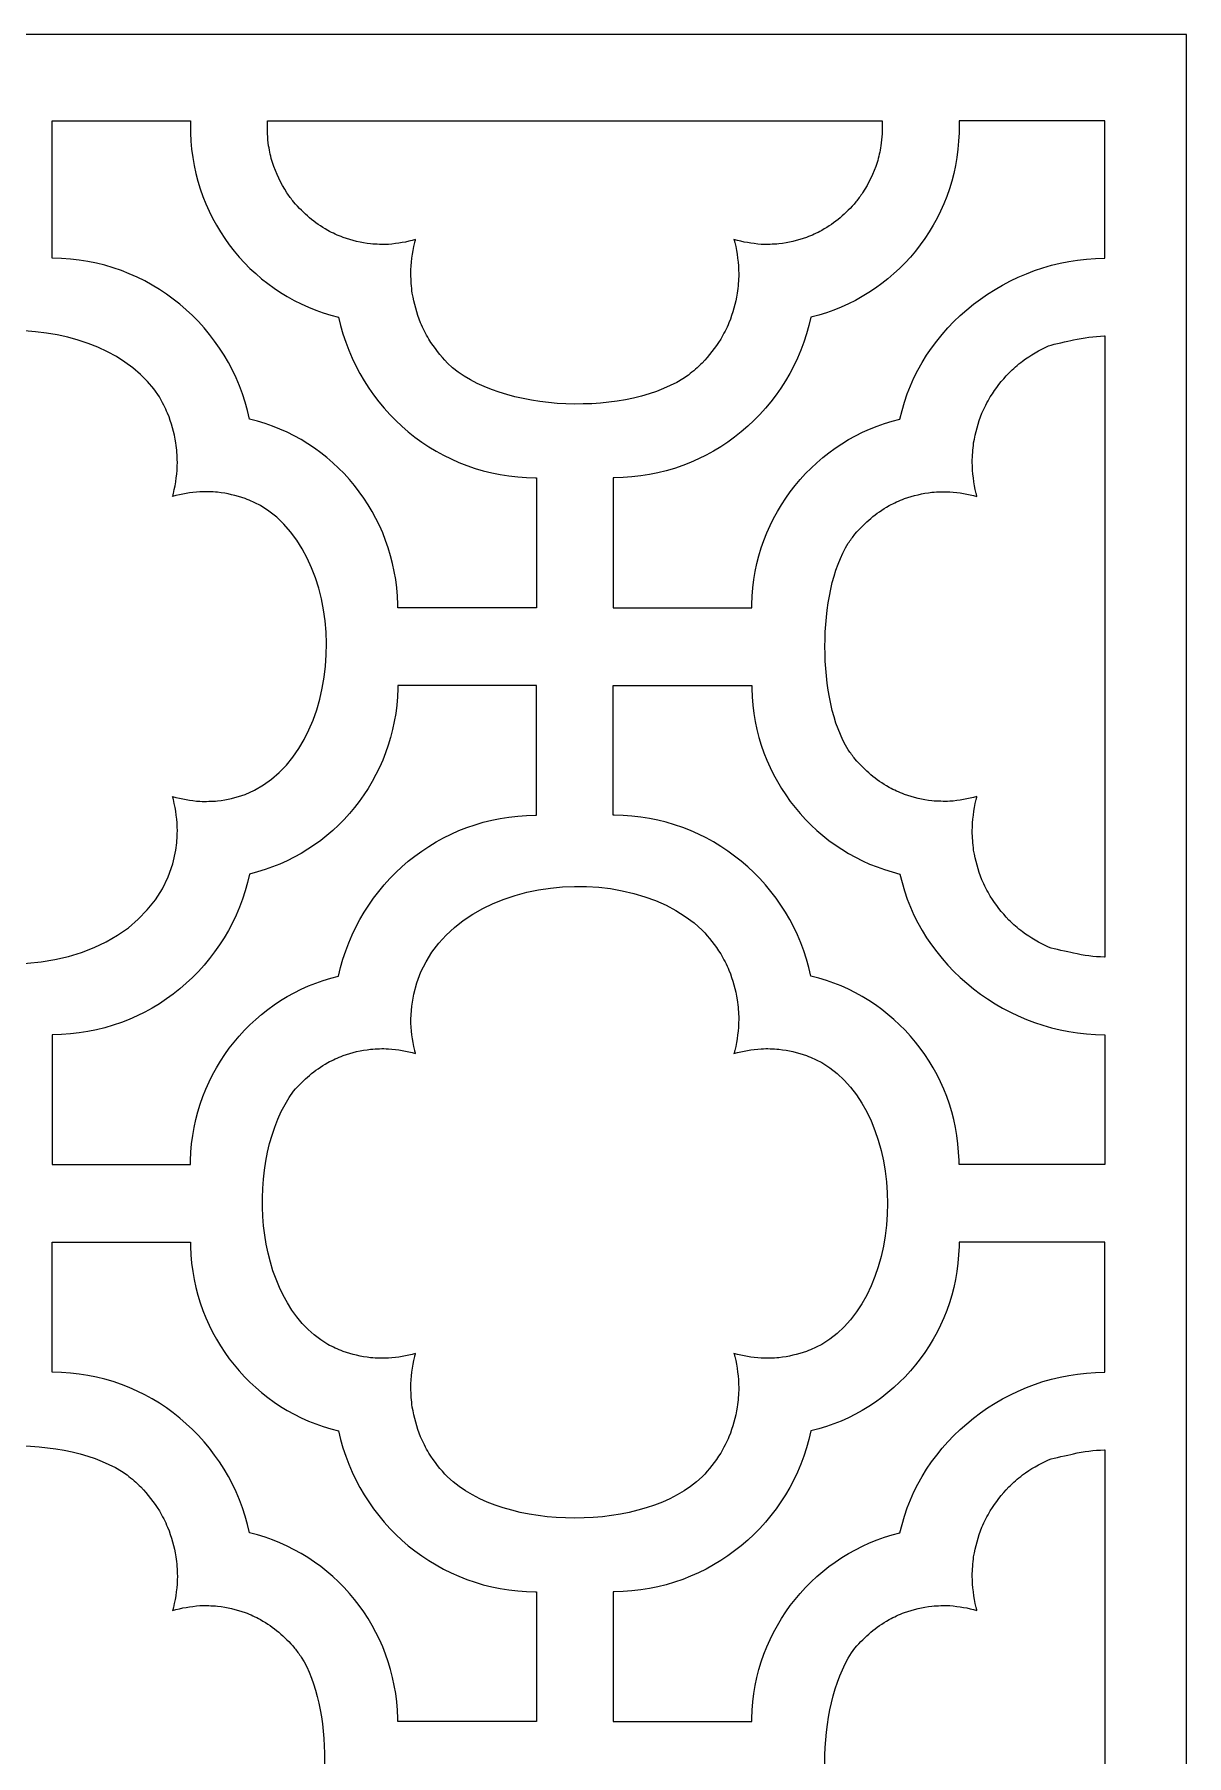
# Model space of a CAD drawing. Header units: centimetres. Extents: x -9.3 to 6, y -13.9 to 13.9.
# Drawn here: x 1.61 to 6.02, y 7.32 to 13.91 of the extents above; entities that cross this region are included whole.
import ezdxf

# ---------------------------------------------------------------- set-up
doc = ezdxf.new("R2010")
doc.units = ezdxf.units.CM
doc.header["$MEASUREMENT"] = 0
doc.layers.add('layer 1', color=7, linetype='Continuous')

msp = doc.modelspace()

# ---------------------------------------------------------------- linework, layer by layer
at = {"layer": 'layer 1', "color": 242, "lineweight": 9}
for points, knots in [([(-0.81788, 13.91319), (1.4623, 13.91319), (3.74249, 13.91319), (6.02267, 13.91319), (6.02267, 13.91319), (6.02267, 4.64045), (6.02267, -4.63228), (6.02267, -13.90502), (6.02267, -13.90502), (3.74249, -13.90502), (1.4623, -13.90502), (-0.81788, -13.90502), (-0.81788, -13.90502), (-0.81788, -4.63228), (-0.81788, 4.64045), (-0.81788, 13.91319)], [0, 0, 0, 0, 0.2, 0.2, 0.2, 0.2, 0.4, 0.4, 0.4, 0.4, 0.6, 0.6, 0.6, 0.6, 1, 1, 1, 1]), ([(2.20631, 13.58256), (2.02974, 13.58256), (1.85318, 13.58256), (1.67661, 13.58256), (1.67661, 13.58256), (1.67661, 13.40697), (1.67661, 13.23137), (1.67661, 13.05577), (1.67661, 13.05577), (1.67748, 13.05577), (1.67804, 13.05577), (1.67817, 13.05577), (1.67817, 13.05577), (2.04745, 13.05577), (2.35753, 12.79137), (2.43278, 12.4403), (2.43278, 12.4403), (2.75325, 12.36418), (2.99408, 12.07513), (3.00012, 11.72995), (3.00012, 11.72995), (3.00015, 11.72827), (3.00018, 11.72332), (3.0002, 11.71785), (3.0002, 11.71785), (3.17732, 11.71785), (3.35444, 11.71785), (3.53156, 11.71785), (3.53156, 11.71785), (3.53156, 11.88371), (3.53156, 12.04957), (3.53156, 12.21544), (3.53156, 12.21544), (3.52991, 12.21544), (3.52864, 12.21543), (3.52832, 12.21543), (3.52832, 12.21543), (3.15904, 12.21543), (2.84895, 12.47982), (2.77371, 12.8309), (2.77371, 12.8309), (2.45458, 12.9067), (2.21443, 13.19364), (2.20645, 13.5369), (2.20645, 13.5369), (2.20639, 13.53964), (2.20634, 13.57575), (2.20631, 13.58256)], [0, 0, 0, 0, 0.0769231, 0.0769231, 0.0769231, 0.0769231, 0.1538462, 0.1538462, 0.1538462, 0.1538462, 0.2307692, 0.2307692, 0.2307692, 0.2307692, 0.3076923, 0.3076923, 0.3076923, 0.3076923, 0.3846154, 0.3846154, 0.3846154, 0.3846154, 0.4615385, 0.4615385, 0.4615385, 0.4615385, 0.5384615, 0.5384615, 0.5384615, 0.5384615, 0.6153846, 0.6153846, 0.6153846, 0.6153846, 0.6923077, 0.6923077, 0.6923077, 0.6923077, 0.7692308, 0.7692308, 0.7692308, 0.7692308, 0.8461538, 0.8461538, 0.8461538, 0.8461538, 1, 1, 1, 1]), ([(4.11406, 12.60889), (4.13247, 12.62352), (4.14945, 12.6384), (4.1664, 12.65473), (4.1664, 12.65473), (4.19378, 12.68375), (4.21621, 12.71258), (4.23764, 12.74631), (4.23764, 12.74631), (4.24936, 12.76688), (4.25962, 12.78708), (4.26931, 12.80869), (4.26931, 12.80869), (4.28415, 12.84662), (4.29414, 12.88224), (4.30127, 12.92239), (4.30127, 12.92239), (4.3044, 12.94717), (4.30616, 12.97088), (4.30679, 12.99585), (4.30679, 12.99585), (4.30573, 13.03773), (4.30111, 13.07533), (4.29176, 13.11614), (4.29176, 13.11614), (4.29065, 13.12005), (4.28952, 13.12391), (4.28838, 13.12775), (4.28838, 13.12775), (4.32352, 13.11785), (4.35635, 13.11209), (4.39293, 13.10927), (4.39293, 13.10927), (4.41596, 13.10868), (4.43787, 13.10922), (4.46084, 13.111), (4.46084, 13.111), (4.49802, 13.1158), (4.53115, 13.12348), (4.56666, 13.13568), (4.56666, 13.13568), (4.58684, 13.14374), (4.60573, 13.15239), (4.62504, 13.16241), (4.62504, 13.16241), (4.67662, 13.19245), (4.71691, 13.22612), (4.7559, 13.27159), (4.7559, 13.27159), (4.76441, 13.28309), (4.77294, 13.2946), (4.78145, 13.3061), (4.78145, 13.3061), (4.80545, 13.34387), (4.82273, 13.38004), (4.837, 13.42254), (4.837, 13.42254), (4.84306, 13.44401), (4.8478, 13.46474), (4.8517, 13.48672), (4.8517, 13.48672), (4.85369, 13.50244), (4.85501, 13.51763), (4.85568, 13.53272), (4.85568, 13.53272), (4.85585, 13.53649), (4.85597, 13.57441), (4.85606, 13.58256), (4.85606, 13.58256), (4.0711, 13.58256), (3.28614, 13.58256), (2.50118, 13.58256), (2.50118, 13.58256), (2.50127, 13.57441), (2.50139, 13.53649), (2.50156, 13.53272), (2.50156, 13.53272), (2.50224, 13.51763), (2.50356, 13.50244), (2.50554, 13.48672), (2.50554, 13.48672), (2.50945, 13.46474), (2.51419, 13.44401), (2.52024, 13.42254), (2.52024, 13.42254), (2.53452, 13.38004), (2.55181, 13.34387), (2.57579, 13.3061), (2.57579, 13.3061), (2.58431, 13.2946), (2.59283, 13.28309), (2.60135, 13.27159), (2.60135, 13.27159), (2.64034, 13.22612), (2.68062, 13.19245), (2.7322, 13.16241), (2.7322, 13.16241), (2.75152, 13.15239), (2.77041, 13.14374), (2.79059, 13.13568), (2.79059, 13.13568), (2.8261, 13.12348), (2.85922, 13.1158), (2.89641, 13.111), (2.89641, 13.111), (2.91938, 13.10922), (2.94129, 13.10868), (2.96432, 13.10927), (2.96432, 13.10927), (3.00089, 13.11209), (3.03373, 13.11785), (3.06887, 13.12775), (3.06887, 13.12775), (3.06772, 13.12391), (3.06659, 13.12005), (3.06549, 13.11614), (3.06549, 13.11614), (3.05614, 13.07533), (3.05151, 13.03773), (3.05046, 12.99585), (3.05046, 12.99585), (3.05109, 12.97088), (3.05284, 12.94717), (3.05598, 12.92239), (3.05598, 12.92239), (3.06311, 12.88224), (3.0731, 12.84662), (3.08794, 12.80869), (3.08794, 12.80869), (3.09763, 12.78708), (3.10788, 12.76688), (3.11961, 12.74631), (3.11961, 12.74631), (3.14104, 12.71258), (3.16347, 12.68375), (3.19085, 12.65473), (3.19085, 12.65473), (3.39241, 12.46044), (3.89048, 12.44797), (4.11406, 12.60889)], [0, 0, 0, 0, 0.0277778, 0.0277778, 0.0277778, 0.0277778, 0.0555556, 0.0555556, 0.0555556, 0.0555556, 0.0833333, 0.0833333, 0.0833333, 0.0833333, 0.1111111, 0.1111111, 0.1111111, 0.1111111, 0.1388889, 0.1388889, 0.1388889, 0.1388889, 0.1666667, 0.1666667, 0.1666667, 0.1666667, 0.1944444, 0.1944444, 0.1944444, 0.1944444, 0.2222222, 0.2222222, 0.2222222, 0.2222222, 0.25, 0.25, 0.25, 0.25, 0.2777778, 0.2777778, 0.2777778, 0.2777778, 0.3055556, 0.3055556, 0.3055556, 0.3055556, 0.3333333, 0.3333333, 0.3333333, 0.3333333, 0.3611111, 0.3611111, 0.3611111, 0.3611111, 0.3888889, 0.3888889, 0.3888889, 0.3888889, 0.4166667, 0.4166667, 0.4166667, 0.4166667, 0.4444444, 0.4444444, 0.4444444, 0.4444444, 0.4722222, 0.4722222, 0.4722222, 0.4722222, 0.5, 0.5, 0.5, 0.5, 0.5277778, 0.5277778, 0.5277778, 0.5277778, 0.5555556, 0.5555556, 0.5555556, 0.5555556, 0.5833333, 0.5833333, 0.5833333, 0.5833333, 0.6111111, 0.6111111, 0.6111111, 0.6111111, 0.6388889, 0.6388889, 0.6388889, 0.6388889, 0.6666667, 0.6666667, 0.6666667, 0.6666667, 0.6944444, 0.6944444, 0.6944444, 0.6944444, 0.7222222, 0.7222222, 0.7222222, 0.7222222, 0.75, 0.75, 0.75, 0.75, 0.7777778, 0.7777778, 0.7777778, 0.7777778, 0.8055556, 0.8055556, 0.8055556, 0.8055556, 0.8333333, 0.8333333, 0.8333333, 0.8333333, 0.8611111, 0.8611111, 0.8611111, 0.8611111, 0.8888889, 0.8888889, 0.8888889, 0.8888889, 0.9166667, 0.9166667, 0.9166667, 0.9166667, 0.9444444, 0.9444444, 0.9444444, 0.9444444, 1, 1, 1, 1]), ([(5.15093, 13.58256), (5.33716, 13.58256), (5.52338, 13.58256), (5.7096, 13.58256), (5.7096, 13.58256), (5.7096, 13.40697), (5.7096, 13.23137), (5.7096, 13.05577), (5.7096, 13.05577), (5.70872, 13.05577), (5.70817, 13.05577), (5.70803, 13.05577), (5.70803, 13.05577), (5.33876, 13.05577), (4.99971, 12.79137), (4.92447, 12.4403), (4.92447, 12.4403), (4.604, 12.36418), (4.36317, 12.07513), (4.35713, 11.72995), (4.35713, 11.72995), (4.3571, 11.72827), (4.35707, 11.72332), (4.35705, 11.71785), (4.35705, 11.71785), (4.17993, 11.71785), (4.0028, 11.71785), (3.82569, 11.71785), (3.82569, 11.71785), (3.82569, 11.88371), (3.82569, 12.04957), (3.82569, 12.21544), (3.82569, 12.21544), (3.82734, 12.21544), (3.82861, 12.21543), (3.82893, 12.21543), (3.82893, 12.21543), (4.19821, 12.21543), (4.5083, 12.47982), (4.58353, 12.8309), (4.58353, 12.8309), (4.90266, 12.9067), (5.14282, 13.19364), (5.15079, 13.5369), (5.15079, 13.5369), (5.15086, 13.53964), (5.1509, 13.57575), (5.15093, 13.58256)], [0, 0, 0, 0, 0.0769231, 0.0769231, 0.0769231, 0.0769231, 0.1538462, 0.1538462, 0.1538462, 0.1538462, 0.2307692, 0.2307692, 0.2307692, 0.2307692, 0.3076923, 0.3076923, 0.3076923, 0.3076923, 0.3846154, 0.3846154, 0.3846154, 0.3846154, 0.4615385, 0.4615385, 0.4615385, 0.4615385, 0.5384615, 0.5384615, 0.5384615, 0.5384615, 0.6153846, 0.6153846, 0.6153846, 0.6153846, 0.6923077, 0.6923077, 0.6923077, 0.6923077, 0.7692308, 0.7692308, 0.7692308, 0.7692308, 0.8461538, 0.8461538, 0.8461538, 0.8461538, 1, 1, 1, 1]), ([(2.08688, 12.52489), (2.0986, 12.50432), (2.10886, 12.48413), (2.11855, 12.46251), (2.11855, 12.46251), (2.13339, 12.42458), (2.14338, 12.38896), (2.15051, 12.34881), (2.15051, 12.34881), (2.15364, 12.32403), (2.1554, 12.30031), (2.15603, 12.27535), (2.15603, 12.27535), (2.15497, 12.23347), (2.15035, 12.19587), (2.141, 12.15507), (2.141, 12.15507), (2.1399, 12.15116), (2.13877, 12.14728), (2.13762, 12.14344), (2.13762, 12.14344), (2.17276, 12.15336), (2.20559, 12.15911), (2.24217, 12.16193), (2.24217, 12.16193), (2.2652, 12.16252), (2.28711, 12.16198), (2.31008, 12.16021), (2.31008, 12.16021), (2.34726, 12.1554), (2.38039, 12.14772), (2.41589, 12.13553), (2.41589, 12.13553), (2.43608, 12.12746), (2.45497, 12.11881), (2.47428, 12.10879), (2.47428, 12.10879), (2.82927, 11.90207), (2.81099, 11.1608), (2.41589, 11.00286), (2.41589, 11.00286), (2.38039, 10.99067), (2.34726, 10.98298), (2.31008, 10.97818), (2.31008, 10.97818), (2.28711, 10.97641), (2.2652, 10.97586), (2.24217, 10.97645), (2.24217, 10.97645), (2.20559, 10.97928), (2.17276, 10.98503), (2.13762, 10.99494), (2.13762, 10.99494), (2.13877, 10.9911), (2.1399, 10.98723), (2.141, 10.98332), (2.141, 10.98332), (2.15035, 10.94252), (2.15497, 10.90491), (2.15603, 10.86303), (2.15603, 10.86303), (2.1554, 10.83807), (2.15364, 10.81435), (2.15051, 10.78957), (2.15051, 10.78957), (2.04764, 10.2102), (1.00807, 10.21019), (0.9052, 10.78957), (0.9052, 10.78957), (0.90207, 10.81435), (0.90032, 10.83807), (0.89969, 10.86303), (0.89969, 10.86303), (0.90074, 10.90491), (0.90536, 10.94252), (0.91472, 10.98332), (0.91472, 10.98332), (0.91582, 10.98723), (0.91694, 10.9911), (0.91809, 10.99494), (0.91809, 10.99494), (0.88295, 10.98503), (0.85012, 10.97928), (0.81354, 10.97645), (0.81354, 10.97645), (0.79051, 10.97586), (0.7686, 10.97641), (0.74564, 10.97818), (0.74564, 10.97818), (0.70845, 10.98298), (0.67532, 10.99067), (0.63981, 11.00286), (0.63981, 11.00286), (0.61964, 11.01092), (0.60074, 11.01958), (0.58143, 11.0296), (0.58143, 11.0296), (0.2436, 11.22633), (0.24413, 11.91237), (0.58143, 12.10879), (0.58143, 12.10879), (0.60074, 12.11881), (0.61964, 12.12746), (0.63981, 12.13553), (0.63981, 12.13553), (0.67532, 12.14772), (0.70845, 12.1554), (0.74564, 12.16021), (0.74564, 12.16021), (0.7686, 12.16198), (0.79051, 12.16252), (0.81354, 12.16193), (0.81354, 12.16193), (0.85012, 12.15911), (0.88295, 12.15336), (0.91809, 12.14344), (0.91809, 12.14344), (0.91694, 12.14728), (0.91582, 12.15116), (0.91472, 12.15507), (0.91472, 12.15507), (0.90536, 12.19587), (0.90074, 12.23347), (0.89969, 12.27535), (0.89969, 12.27535), (0.90032, 12.30031), (0.90207, 12.32403), (0.9052, 12.34881), (0.9052, 12.34881), (0.91233, 12.38896), (0.92232, 12.42458), (0.93717, 12.46251), (0.93717, 12.46251), (0.94686, 12.48413), (0.95711, 12.50432), (0.96883, 12.52489), (0.96883, 12.52489), (1.18351, 12.8628), (1.87193, 12.86323), (2.08688, 12.52489)], [0, 0, 0, 0, 0.0277778, 0.0277778, 0.0277778, 0.0277778, 0.0555556, 0.0555556, 0.0555556, 0.0555556, 0.0833333, 0.0833333, 0.0833333, 0.0833333, 0.1111111, 0.1111111, 0.1111111, 0.1111111, 0.1388889, 0.1388889, 0.1388889, 0.1388889, 0.1666667, 0.1666667, 0.1666667, 0.1666667, 0.1944444, 0.1944444, 0.1944444, 0.1944444, 0.2222222, 0.2222222, 0.2222222, 0.2222222, 0.25, 0.25, 0.25, 0.25, 0.2777778, 0.2777778, 0.2777778, 0.2777778, 0.3055556, 0.3055556, 0.3055556, 0.3055556, 0.3333333, 0.3333333, 0.3333333, 0.3333333, 0.3611111, 0.3611111, 0.3611111, 0.3611111, 0.3888889, 0.3888889, 0.3888889, 0.3888889, 0.4166667, 0.4166667, 0.4166667, 0.4166667, 0.4444444, 0.4444444, 0.4444444, 0.4444444, 0.4722222, 0.4722222, 0.4722222, 0.4722222, 0.5, 0.5, 0.5, 0.5, 0.5277778, 0.5277778, 0.5277778, 0.5277778, 0.5555556, 0.5555556, 0.5555556, 0.5555556, 0.5833333, 0.5833333, 0.5833333, 0.5833333, 0.6111111, 0.6111111, 0.6111111, 0.6111111, 0.6388889, 0.6388889, 0.6388889, 0.6388889, 0.6666667, 0.6666667, 0.6666667, 0.6666667, 0.6944444, 0.6944444, 0.6944444, 0.6944444, 0.7222222, 0.7222222, 0.7222222, 0.7222222, 0.75, 0.75, 0.75, 0.75, 0.7777778, 0.7777778, 0.7777778, 0.7777778, 0.8055556, 0.8055556, 0.8055556, 0.8055556, 0.8333333, 0.8333333, 0.8333333, 0.8333333, 0.8611111, 0.8611111, 0.8611111, 0.8611111, 0.8888889, 0.8888889, 0.8888889, 0.8888889, 0.9166667, 0.9166667, 0.9166667, 0.9166667, 0.9444444, 0.9444444, 0.9444444, 0.9444444, 1, 1, 1, 1]), ([(5.7096, 10.38003), (5.7096, 11.17281), (5.7096, 11.96558), (5.7096, 12.75836), (5.7096, 12.75836), (5.70872, 12.75836), (5.70816, 12.75837), (5.70803, 12.75837), (5.70803, 12.75837), (5.66661, 12.7573), (5.62941, 12.75264), (5.58904, 12.74318), (5.58904, 12.74318), (5.56628, 12.73662), (5.51592, 12.72929), (5.49391, 12.72049), (5.49391, 12.72049), (5.45773, 12.70391), (5.42631, 12.68561), (5.39394, 12.66231), (5.39394, 12.66231), (5.37553, 12.64767), (5.35856, 12.63281), (5.34161, 12.61647), (5.34161, 12.61647), (5.31423, 12.58745), (5.2918, 12.55862), (5.27037, 12.52489), (5.27037, 12.52489), (5.25865, 12.50432), (5.24839, 12.48413), (5.2387, 12.46251), (5.2387, 12.46251), (5.22386, 12.42458), (5.21387, 12.38896), (5.20674, 12.34881), (5.20674, 12.34881), (5.20361, 12.32403), (5.20185, 12.30031), (5.20122, 12.27535), (5.20122, 12.27535), (5.20227, 12.23347), (5.20689, 12.19587), (5.21625, 12.15507), (5.21625, 12.15507), (5.21735, 12.15116), (5.21848, 12.14728), (5.21963, 12.14344), (5.21963, 12.14344), (5.18449, 12.15336), (5.15166, 12.15911), (5.11508, 12.16193), (5.11508, 12.16193), (5.09205, 12.16252), (5.07014, 12.16198), (5.04717, 12.16021), (5.04717, 12.16021), (5.00998, 12.1554), (4.97686, 12.14772), (4.94135, 12.13553), (4.94135, 12.13553), (4.92117, 12.12746), (4.90228, 12.11881), (4.88297, 12.10879), (4.88297, 12.10879), (4.83139, 12.07875), (4.7911, 12.04508), (4.75211, 11.99961), (4.75211, 11.99961), (4.74359, 11.9881), (4.73507, 11.9766), (4.72655, 11.9651), (4.72655, 11.9651), (4.60712, 11.77712), (4.60712, 11.36128), (4.72655, 11.17329), (4.72655, 11.17329), (4.73507, 11.16178), (4.74359, 11.15028), (4.75211, 11.13877), (4.75211, 11.13877), (4.7911, 11.09331), (4.83139, 11.05963), (4.88297, 11.0296), (4.88297, 11.0296), (4.90228, 11.01958), (4.92117, 11.01092), (4.94135, 11.00286), (4.94135, 11.00286), (4.97686, 10.99067), (5.00998, 10.98298), (5.04717, 10.97818), (5.04717, 10.97818), (5.07014, 10.97641), (5.09205, 10.97586), (5.11508, 10.97645), (5.11508, 10.97645), (5.15166, 10.97928), (5.18449, 10.98503), (5.21963, 10.99494), (5.21963, 10.99494), (5.21848, 10.9911), (5.21735, 10.98723), (5.21625, 10.98332), (5.21625, 10.98332), (5.20689, 10.94252), (5.20227, 10.90491), (5.20122, 10.86303), (5.20122, 10.86303), (5.20185, 10.83807), (5.20361, 10.81435), (5.20674, 10.78957), (5.20674, 10.78957), (5.21387, 10.74942), (5.22386, 10.7138), (5.2387, 10.67587), (5.2387, 10.67587), (5.24839, 10.65426), (5.25865, 10.63406), (5.27037, 10.6135), (5.27037, 10.6135), (5.2918, 10.57976), (5.31423, 10.55093), (5.34161, 10.52192), (5.34161, 10.52192), (5.35856, 10.50558), (5.37553, 10.49071), (5.39394, 10.47607), (5.39394, 10.47607), (5.42631, 10.45278), (5.45773, 10.43448), (5.49391, 10.41789), (5.49391, 10.41789), (5.51592, 10.4091), (5.56628, 10.40177), (5.58904, 10.3952), (5.58904, 10.3952), (5.62941, 10.38575), (5.66661, 10.38108), (5.70803, 10.38001), (5.70803, 10.38001), (5.70816, 10.38001), (5.70872, 10.38002), (5.7096, 10.38003)], [0, 0, 0, 0, 0.027027, 0.027027, 0.027027, 0.027027, 0.0540541, 0.0540541, 0.0540541, 0.0540541, 0.0810811, 0.0810811, 0.0810811, 0.0810811, 0.1081081, 0.1081081, 0.1081081, 0.1081081, 0.1351351, 0.1351351, 0.1351351, 0.1351351, 0.1621622, 0.1621622, 0.1621622, 0.1621622, 0.1891892, 0.1891892, 0.1891892, 0.1891892, 0.2162162, 0.2162162, 0.2162162, 0.2162162, 0.2432432, 0.2432432, 0.2432432, 0.2432432, 0.2702703, 0.2702703, 0.2702703, 0.2702703, 0.2972973, 0.2972973, 0.2972973, 0.2972973, 0.3243243, 0.3243243, 0.3243243, 0.3243243, 0.3513514, 0.3513514, 0.3513514, 0.3513514, 0.3783784, 0.3783784, 0.3783784, 0.3783784, 0.4054054, 0.4054054, 0.4054054, 0.4054054, 0.4324324, 0.4324324, 0.4324324, 0.4324324, 0.4594595, 0.4594595, 0.4594595, 0.4594595, 0.4864865, 0.4864865, 0.4864865, 0.4864865, 0.5135135, 0.5135135, 0.5135135, 0.5135135, 0.5405405, 0.5405405, 0.5405405, 0.5405405, 0.5675676, 0.5675676, 0.5675676, 0.5675676, 0.5945946, 0.5945946, 0.5945946, 0.5945946, 0.6216216, 0.6216216, 0.6216216, 0.6216216, 0.6486486, 0.6486486, 0.6486486, 0.6486486, 0.6756757, 0.6756757, 0.6756757, 0.6756757, 0.7027027, 0.7027027, 0.7027027, 0.7027027, 0.7297297, 0.7297297, 0.7297297, 0.7297297, 0.7567568, 0.7567568, 0.7567568, 0.7567568, 0.7837838, 0.7837838, 0.7837838, 0.7837838, 0.8108108, 0.8108108, 0.8108108, 0.8108108, 0.8378378, 0.8378378, 0.8378378, 0.8378378, 0.8648649, 0.8648649, 0.8648649, 0.8648649, 0.8918919, 0.8918919, 0.8918919, 0.8918919, 0.9189189, 0.9189189, 0.9189189, 0.9189189, 0.9459459, 0.9459459, 0.9459459, 0.9459459, 1, 1, 1, 1]), ([(2.20631, 9.58509), (2.02974, 9.58509), (1.85318, 9.58509), (1.67661, 9.58509), (1.67661, 9.58509), (1.67661, 9.75093), (1.67661, 9.91678), (1.67661, 10.08262), (1.67661, 10.08262), (1.67748, 10.08262), (1.67804, 10.08261), (1.67817, 10.08261), (1.67817, 10.08261), (2.04745, 10.08261), (2.35753, 10.34701), (2.43278, 10.69808), (2.43278, 10.69808), (2.75325, 10.77421), (2.99408, 11.06325), (3.00012, 11.40843), (3.00012, 11.40843), (3.00015, 11.41012), (3.00018, 11.41507), (3.0002, 11.42054), (3.0002, 11.42054), (3.17732, 11.42054), (3.35444, 11.42054), (3.53156, 11.42054), (3.53156, 11.42054), (3.53156, 11.25467), (3.53156, 11.0888), (3.53156, 10.92294), (3.53156, 10.92294), (3.52991, 10.92295), (3.52864, 10.92295), (3.52832, 10.92295), (3.52832, 10.92295), (3.15904, 10.92295), (2.84895, 10.65855), (2.77371, 10.30748), (2.77371, 10.30748), (2.45458, 10.23168), (2.21443, 9.94474), (2.20645, 9.60148), (2.20645, 9.60148), (2.20639, 9.59874), (2.20634, 9.5919), (2.20631, 9.58509)], [0, 0, 0, 0, 0.0769231, 0.0769231, 0.0769231, 0.0769231, 0.1538462, 0.1538462, 0.1538462, 0.1538462, 0.2307692, 0.2307692, 0.2307692, 0.2307692, 0.3076923, 0.3076923, 0.3076923, 0.3076923, 0.3846154, 0.3846154, 0.3846154, 0.3846154, 0.4615385, 0.4615385, 0.4615385, 0.4615385, 0.5384615, 0.5384615, 0.5384615, 0.5384615, 0.6153846, 0.6153846, 0.6153846, 0.6153846, 0.6923077, 0.6923077, 0.6923077, 0.6923077, 0.7692308, 0.7692308, 0.7692308, 0.7692308, 0.8461538, 0.8461538, 0.8461538, 0.8461538, 1, 1, 1, 1]), ([(5.15093, 9.58509), (5.33716, 9.58509), (5.52338, 9.58509), (5.7096, 9.58509), (5.7096, 9.58509), (5.7096, 9.75093), (5.7096, 9.91678), (5.7096, 10.08262), (5.7096, 10.08262), (5.70872, 10.08262), (5.70817, 10.08261), (5.70803, 10.08261), (5.70803, 10.08261), (5.33876, 10.08261), (4.99971, 10.34701), (4.92447, 10.69808), (4.92447, 10.69808), (4.604, 10.77421), (4.36317, 11.06325), (4.35713, 11.40843), (4.35713, 11.40843), (4.3571, 11.41012), (4.35707, 11.41507), (4.35705, 11.42054), (4.35705, 11.42054), (4.17993, 11.42054), (4.0028, 11.42054), (3.82569, 11.42054), (3.82569, 11.42054), (3.82569, 11.25467), (3.82569, 11.0888), (3.82569, 10.92294), (3.82569, 10.92294), (3.82734, 10.92295), (3.82861, 10.92295), (3.82893, 10.92295), (3.82893, 10.92295), (4.19821, 10.92295), (4.5083, 10.65855), (4.58353, 10.30748), (4.58353, 10.30748), (4.90266, 10.23168), (5.14282, 9.94474), (5.15079, 9.60148), (5.15079, 9.60148), (5.15086, 9.59874), (5.1509, 9.5919), (5.15093, 9.58509)], [0, 0, 0, 0, 0.0769231, 0.0769231, 0.0769231, 0.0769231, 0.1538462, 0.1538462, 0.1538462, 0.1538462, 0.2307692, 0.2307692, 0.2307692, 0.2307692, 0.3076923, 0.3076923, 0.3076923, 0.3076923, 0.3846154, 0.3846154, 0.3846154, 0.3846154, 0.4615385, 0.4615385, 0.4615385, 0.4615385, 0.5384615, 0.5384615, 0.5384615, 0.5384615, 0.6153846, 0.6153846, 0.6153846, 0.6153846, 0.6923077, 0.6923077, 0.6923077, 0.6923077, 0.7692308, 0.7692308, 0.7692308, 0.7692308, 0.8461538, 0.8461538, 0.8461538, 0.8461538, 1, 1, 1, 1]), ([(3.05046, 10.14253), (3.05151, 10.10066), (3.05614, 10.06306), (3.06549, 10.02225), (3.06549, 10.02225), (3.06659, 10.01834), (3.06772, 10.01446), (3.06887, 10.01063), (3.06887, 10.01063), (3.03373, 10.02054), (3.00089, 10.02629), (2.96432, 10.02911), (2.96432, 10.02911), (2.94129, 10.02971), (2.91938, 10.02916), (2.89641, 10.02739), (2.89641, 10.02739), (2.85922, 10.02259), (2.8261, 10.0149), (2.79059, 10.00271), (2.79059, 10.00271), (2.77041, 9.99464), (2.75152, 9.98599), (2.7322, 9.97597), (2.7322, 9.97597), (2.68062, 9.94593), (2.64034, 9.91226), (2.60135, 9.86679), (2.60135, 9.86679), (2.41367, 9.61337), (2.43836, 9.06804), (2.7322, 8.89691), (2.7322, 8.89691), (2.75152, 8.88689), (2.77041, 8.87824), (2.79059, 8.87017), (2.79059, 8.87017), (2.8261, 8.85798), (2.85922, 8.8503), (2.89641, 8.8455), (2.89641, 8.8455), (2.91938, 8.84372), (2.94129, 8.84317), (2.96432, 8.84377), (2.96432, 8.84377), (3.00089, 8.84659), (3.03373, 8.85235), (3.06887, 8.86225), (3.06887, 8.86225), (3.06772, 8.85841), (3.06659, 8.85455), (3.06549, 8.85064), (3.06549, 8.85064), (3.05614, 8.80983), (3.05151, 8.77223), (3.05046, 8.73035), (3.05046, 8.73035), (3.05109, 8.70538), (3.05284, 8.68167), (3.05598, 8.65689), (3.05598, 8.65689), (3.06311, 8.61674), (3.0731, 8.58112), (3.08794, 8.54319), (3.08794, 8.54319), (3.09763, 8.52158), (3.10788, 8.50138), (3.11961, 8.48081), (3.11961, 8.48081), (3.14104, 8.44708), (3.16347, 8.41825), (3.19085, 8.38923), (3.19085, 8.38923), (3.40899, 8.17896), (3.94825, 8.17895), (4.1664, 8.38923), (4.1664, 8.38923), (4.19378, 8.41825), (4.21621, 8.44708), (4.23764, 8.48081), (4.23764, 8.48081), (4.24936, 8.50138), (4.25962, 8.52158), (4.26931, 8.54319), (4.26931, 8.54319), (4.28415, 8.58112), (4.29414, 8.61674), (4.30127, 8.65689), (4.30127, 8.65689), (4.3044, 8.68167), (4.30616, 8.70538), (4.30679, 8.73035), (4.30679, 8.73035), (4.30573, 8.77223), (4.30111, 8.80983), (4.29176, 8.85064), (4.29176, 8.85064), (4.29065, 8.85455), (4.28952, 8.85841), (4.28838, 8.86225), (4.28838, 8.86225), (4.32352, 8.85235), (4.35635, 8.84659), (4.39293, 8.84377), (4.39293, 8.84377), (4.41596, 8.84317), (4.43787, 8.84372), (4.46084, 8.8455), (4.46084, 8.8455), (4.49802, 8.8503), (4.53115, 8.85798), (4.56666, 8.87017), (4.56666, 8.87017), (4.58684, 8.87824), (4.60573, 8.88689), (4.62504, 8.89691), (4.62504, 8.89691), (4.96093, 9.09252), (4.96092, 9.78038), (4.62504, 9.97597), (4.62504, 9.97597), (4.60573, 9.98599), (4.58684, 9.99464), (4.56666, 10.00271), (4.56666, 10.00271), (4.53115, 10.0149), (4.49802, 10.02259), (4.46084, 10.02739), (4.46084, 10.02739), (4.43787, 10.02916), (4.41596, 10.02971), (4.39293, 10.02911), (4.39293, 10.02911), (4.35635, 10.02629), (4.32352, 10.02054), (4.28838, 10.01063), (4.28838, 10.01063), (4.28952, 10.01446), (4.29065, 10.01834), (4.29176, 10.02225), (4.29176, 10.02225), (4.30111, 10.06306), (4.30573, 10.10066), (4.30679, 10.14253), (4.30679, 10.14253), (4.30616, 10.1675), (4.3044, 10.19122), (4.30127, 10.216), (4.30127, 10.216), (4.29414, 10.25614), (4.28415, 10.29176), (4.26931, 10.3297), (4.26931, 10.3297), (4.25962, 10.35131), (4.24936, 10.3715), (4.23764, 10.39207), (4.23764, 10.39207), (4.21621, 10.42581), (4.19378, 10.45463), (4.1664, 10.48365), (4.1664, 10.48365), (3.85008, 10.78859), (3.0639, 10.67758), (3.05046, 10.14253)], [0, 0, 0, 0, 0.0238095, 0.0238095, 0.0238095, 0.0238095, 0.047619, 0.047619, 0.047619, 0.047619, 0.0714286, 0.0714286, 0.0714286, 0.0714286, 0.0952381, 0.0952381, 0.0952381, 0.0952381, 0.1190476, 0.1190476, 0.1190476, 0.1190476, 0.1428571, 0.1428571, 0.1428571, 0.1428571, 0.1666667, 0.1666667, 0.1666667, 0.1666667, 0.1904762, 0.1904762, 0.1904762, 0.1904762, 0.2142857, 0.2142857, 0.2142857, 0.2142857, 0.2380952, 0.2380952, 0.2380952, 0.2380952, 0.2619048, 0.2619048, 0.2619048, 0.2619048, 0.2857143, 0.2857143, 0.2857143, 0.2857143, 0.3095238, 0.3095238, 0.3095238, 0.3095238, 0.3333333, 0.3333333, 0.3333333, 0.3333333, 0.3571429, 0.3571429, 0.3571429, 0.3571429, 0.3809524, 0.3809524, 0.3809524, 0.3809524, 0.4047619, 0.4047619, 0.4047619, 0.4047619, 0.4285714, 0.4285714, 0.4285714, 0.4285714, 0.452381, 0.452381, 0.452381, 0.452381, 0.4761905, 0.4761905, 0.4761905, 0.4761905, 0.5, 0.5, 0.5, 0.5, 0.5238095, 0.5238095, 0.5238095, 0.5238095, 0.547619, 0.547619, 0.547619, 0.547619, 0.5714286, 0.5714286, 0.5714286, 0.5714286, 0.5952381, 0.5952381, 0.5952381, 0.5952381, 0.6190476, 0.6190476, 0.6190476, 0.6190476, 0.6428571, 0.6428571, 0.6428571, 0.6428571, 0.6666667, 0.6666667, 0.6666667, 0.6666667, 0.6904762, 0.6904762, 0.6904762, 0.6904762, 0.7142857, 0.7142857, 0.7142857, 0.7142857, 0.7380952, 0.7380952, 0.7380952, 0.7380952, 0.7619048, 0.7619048, 0.7619048, 0.7619048, 0.7857143, 0.7857143, 0.7857143, 0.7857143, 0.8095238, 0.8095238, 0.8095238, 0.8095238, 0.8333333, 0.8333333, 0.8333333, 0.8333333, 0.8571429, 0.8571429, 0.8571429, 0.8571429, 0.8809524, 0.8809524, 0.8809524, 0.8809524, 0.9047619, 0.9047619, 0.9047619, 0.9047619, 0.9285714, 0.9285714, 0.9285714, 0.9285714, 0.952381, 0.952381, 0.952381, 0.952381, 1, 1, 1, 1]), ([(2.20631, 9.28779), (2.02974, 9.28779), (1.85318, 9.28779), (1.67661, 9.28779), (1.67661, 9.28779), (1.67661, 9.12195), (1.67661, 8.95611), (1.67661, 8.79027), (1.67661, 8.79027), (1.67748, 8.79027), (1.67804, 8.79027), (1.67817, 8.79027), (1.67817, 8.79027), (2.04745, 8.79027), (2.35753, 8.52587), (2.43278, 8.17479), (2.43278, 8.17479), (2.75325, 8.09868), (2.99408, 7.80963), (3.00012, 7.46445), (3.00012, 7.46445), (3.00015, 7.46277), (3.00018, 7.45782), (3.0002, 7.45235), (3.0002, 7.45235), (3.17732, 7.45235), (3.35444, 7.45235), (3.53156, 7.45235), (3.53156, 7.45235), (3.53156, 7.61822), (3.53156, 7.78408), (3.53156, 7.94994), (3.53156, 7.94994), (3.52991, 7.94994), (3.52864, 7.94993), (3.52832, 7.94993), (3.52832, 7.94993), (3.15904, 7.94993), (2.84895, 8.21432), (2.77371, 8.5654), (2.77371, 8.5654), (2.45458, 8.6412), (2.21443, 8.92814), (2.20645, 9.2714), (2.20645, 9.2714), (2.20639, 9.27414), (2.20634, 9.28098), (2.20631, 9.28779)], [0, 0, 0, 0, 0.0769231, 0.0769231, 0.0769231, 0.0769231, 0.1538462, 0.1538462, 0.1538462, 0.1538462, 0.2307692, 0.2307692, 0.2307692, 0.2307692, 0.3076923, 0.3076923, 0.3076923, 0.3076923, 0.3846154, 0.3846154, 0.3846154, 0.3846154, 0.4615385, 0.4615385, 0.4615385, 0.4615385, 0.5384615, 0.5384615, 0.5384615, 0.5384615, 0.6153846, 0.6153846, 0.6153846, 0.6153846, 0.6923077, 0.6923077, 0.6923077, 0.6923077, 0.7692308, 0.7692308, 0.7692308, 0.7692308, 0.8461538, 0.8461538, 0.8461538, 0.8461538, 1, 1, 1, 1]), ([(5.15093, 9.28779), (5.33716, 9.28779), (5.52338, 9.28779), (5.7096, 9.28779), (5.7096, 9.28779), (5.7096, 9.12195), (5.7096, 8.95611), (5.7096, 8.79027), (5.7096, 8.79027), (5.70872, 8.79027), (5.70817, 8.79027), (5.70803, 8.79027), (5.70803, 8.79027), (5.33876, 8.79027), (4.99971, 8.52587), (4.92447, 8.17479), (4.92447, 8.17479), (4.604, 8.09868), (4.36317, 7.80963), (4.35713, 7.46445), (4.35713, 7.46445), (4.3571, 7.46277), (4.35707, 7.45782), (4.35705, 7.45235), (4.35705, 7.45235), (4.17993, 7.45235), (4.0028, 7.45235), (3.82569, 7.45235), (3.82569, 7.45235), (3.82569, 7.61822), (3.82569, 7.78408), (3.82569, 7.94994), (3.82569, 7.94994), (3.82734, 7.94994), (3.82861, 7.94993), (3.82893, 7.94993), (3.82893, 7.94993), (4.19821, 7.94993), (4.5083, 8.21432), (4.58353, 8.5654), (4.58353, 8.5654), (4.90266, 8.6412), (5.14282, 8.92814), (5.15079, 9.2714), (5.15079, 9.2714), (5.15086, 9.27414), (5.1509, 9.28098), (5.15093, 9.28779)], [0, 0, 0, 0, 0.0769231, 0.0769231, 0.0769231, 0.0769231, 0.1538462, 0.1538462, 0.1538462, 0.1538462, 0.2307692, 0.2307692, 0.2307692, 0.2307692, 0.3076923, 0.3076923, 0.3076923, 0.3076923, 0.3846154, 0.3846154, 0.3846154, 0.3846154, 0.4615385, 0.4615385, 0.4615385, 0.4615385, 0.5384615, 0.5384615, 0.5384615, 0.5384615, 0.6153846, 0.6153846, 0.6153846, 0.6153846, 0.6923077, 0.6923077, 0.6923077, 0.6923077, 0.7692308, 0.7692308, 0.7692308, 0.7692308, 0.8461538, 0.8461538, 0.8461538, 0.8461538, 1, 1, 1, 1]), ([(1.9633, 6.21057), (1.98171, 6.22521), (1.99869, 6.24007), (2.01564, 6.25642), (2.01564, 6.25642), (2.04301, 6.28543), (2.06545, 6.31426), (2.08688, 6.348), (2.08688, 6.348), (2.0986, 6.36856), (2.10886, 6.38876), (2.11855, 6.41037), (2.11855, 6.41037), (2.13339, 6.4483), (2.14338, 6.48392), (2.15051, 6.52407), (2.15051, 6.52407), (2.15364, 6.54885), (2.1554, 6.57257), (2.15603, 6.59753), (2.15603, 6.59753), (2.15497, 6.63941), (2.15035, 6.67701), (2.141, 6.71782), (2.141, 6.71782), (2.1399, 6.72173), (2.13877, 6.7256), (2.13762, 6.72944), (2.13762, 6.72944), (2.17276, 6.71953), (2.20559, 6.71378), (2.24217, 6.71095), (2.24217, 6.71095), (2.2652, 6.71036), (2.28711, 6.71091), (2.31008, 6.71268), (2.31008, 6.71268), (2.34726, 6.71748), (2.38039, 6.72517), (2.41589, 6.73735), (2.41589, 6.73735), (2.43608, 6.74542), (2.45497, 6.75408), (2.47428, 6.7641), (2.47428, 6.7641), (2.52586, 6.79413), (2.56614, 6.8278), (2.60514, 6.87327), (2.60514, 6.87327), (2.61366, 6.88478), (2.62217, 6.89628), (2.6307, 6.90779), (2.6307, 6.90779), (2.75013, 7.09578), (2.75012, 7.51162), (2.6307, 7.6996), (2.6307, 7.6996), (2.62217, 7.7111), (2.61366, 7.7226), (2.60514, 7.73411), (2.60514, 7.73411), (2.56614, 7.77958), (2.52586, 7.81325), (2.47428, 7.84329), (2.47428, 7.84329), (2.45497, 7.85331), (2.43608, 7.86196), (2.41589, 7.87003), (2.41589, 7.87003), (2.38039, 7.88222), (2.34726, 7.8899), (2.31008, 7.89471), (2.31008, 7.89471), (2.28711, 7.89648), (2.2652, 7.89703), (2.24217, 7.89643), (2.24217, 7.89643), (2.20559, 7.89361), (2.17276, 7.88786), (2.13762, 7.87794), (2.13762, 7.87794), (2.13877, 7.88178), (2.1399, 7.88566), (2.141, 7.88957), (2.141, 7.88957), (2.15035, 7.93037), (2.15497, 7.96797), (2.15603, 8.00985), (2.15603, 8.00985), (2.1554, 8.03481), (2.15364, 8.05853), (2.15051, 8.08331), (2.15051, 8.08331), (2.14338, 8.12346), (2.13339, 8.15908), (2.11855, 8.19701), (2.11855, 8.19701), (2.10886, 8.21863), (2.0986, 8.23882), (2.08688, 8.25939), (2.08688, 8.25939), (2.06545, 8.29312), (2.04301, 8.32195), (2.01564, 8.35097), (2.01564, 8.35097), (1.99869, 8.36731), (1.98171, 8.38217), (1.9633, 8.39681), (1.9633, 8.39681), (1.73964, 8.55779), (1.24168, 8.54531), (1.04007, 8.35097), (1.04007, 8.35097), (1.0127, 8.32195), (0.99026, 8.29312), (0.96883, 8.25939), (0.96883, 8.25939), (0.95711, 8.23882), (0.94686, 8.21863), (0.93717, 8.19701), (0.93717, 8.19701), (0.92232, 8.15908), (0.91233, 8.12346), (0.9052, 8.08331), (0.9052, 8.08331), (0.90207, 8.05853), (0.90032, 8.03481), (0.89969, 8.00985), (0.89969, 8.00985), (0.90074, 7.96797), (0.90536, 7.93037), (0.91472, 7.88957), (0.91472, 7.88957), (0.91582, 7.88566), (0.91694, 7.88178), (0.91809, 7.87794), (0.91809, 7.87794), (0.88295, 7.88786), (0.85012, 7.89361), (0.81354, 7.89643), (0.81354, 7.89643), (0.79051, 7.89703), (0.7686, 7.89648), (0.74564, 7.89471), (0.74564, 7.89471), (0.70845, 7.8899), (0.67532, 7.88222), (0.63981, 7.87003), (0.63981, 7.87003), (0.61964, 7.86196), (0.60074, 7.85331), (0.58143, 7.84329), (0.58143, 7.84329), (0.52985, 7.81325), (0.48956, 7.77958), (0.45057, 7.73411), (0.45057, 7.73411), (0.44206, 7.7226), (0.43353, 7.7111), (0.42502, 7.6996), (0.42502, 7.6996), (0.29568, 7.49602), (0.30616, 7.06828), (0.45057, 6.87327), (0.45057, 6.87327), (0.48956, 6.8278), (0.52985, 6.79413), (0.58143, 6.7641), (0.58143, 6.7641), (0.60074, 6.75408), (0.61964, 6.74542), (0.63981, 6.73735), (0.63981, 6.73735), (0.67532, 6.72517), (0.70845, 6.71748), (0.74564, 6.71268), (0.74564, 6.71268), (0.7686, 6.71091), (0.79051, 6.71036), (0.81354, 6.71095), (0.81354, 6.71095), (0.85012, 6.71378), (0.88295, 6.71953), (0.91809, 6.72944), (0.91809, 6.72944), (0.91694, 6.7256), (0.91582, 6.72173), (0.91472, 6.71782), (0.91472, 6.71782), (0.90536, 6.67701), (0.90074, 6.63941), (0.89969, 6.59753), (0.89969, 6.59753), (0.90032, 6.57257), (0.90207, 6.54885), (0.9052, 6.52407), (0.9052, 6.52407), (0.91233, 6.48392), (0.92232, 6.4483), (0.93717, 6.41037), (0.93717, 6.41037), (0.94686, 6.38876), (0.95711, 6.36856), (0.96883, 6.348), (0.96883, 6.348), (0.99026, 6.31426), (1.0127, 6.28543), (1.04007, 6.25642), (1.04007, 6.25642), (1.05703, 6.24007), (1.074, 6.22521), (1.09241, 6.21057), (1.09241, 6.21057), (1.29618, 6.06392), (1.75948, 6.06388), (1.9633, 6.21057)], [0, 0, 0, 0, 0.0181818, 0.0181818, 0.0181818, 0.0181818, 0.0363636, 0.0363636, 0.0363636, 0.0363636, 0.0545455, 0.0545455, 0.0545455, 0.0545455, 0.0727273, 0.0727273, 0.0727273, 0.0727273, 0.0909091, 0.0909091, 0.0909091, 0.0909091, 0.1090909, 0.1090909, 0.1090909, 0.1090909, 0.1272727, 0.1272727, 0.1272727, 0.1272727, 0.1454545, 0.1454545, 0.1454545, 0.1454545, 0.1636364, 0.1636364, 0.1636364, 0.1636364, 0.1818182, 0.1818182, 0.1818182, 0.1818182, 0.2, 0.2, 0.2, 0.2, 0.2181818, 0.2181818, 0.2181818, 0.2181818, 0.2363636, 0.2363636, 0.2363636, 0.2363636, 0.2545455, 0.2545455, 0.2545455, 0.2545455, 0.2727273, 0.2727273, 0.2727273, 0.2727273, 0.2909091, 0.2909091, 0.2909091, 0.2909091, 0.3090909, 0.3090909, 0.3090909, 0.3090909, 0.3272727, 0.3272727, 0.3272727, 0.3272727, 0.3454545, 0.3454545, 0.3454545, 0.3454545, 0.3636364, 0.3636364, 0.3636364, 0.3636364, 0.3818182, 0.3818182, 0.3818182, 0.3818182, 0.4, 0.4, 0.4, 0.4, 0.4181818, 0.4181818, 0.4181818, 0.4181818, 0.4363636, 0.4363636, 0.4363636, 0.4363636, 0.4545455, 0.4545455, 0.4545455, 0.4545455, 0.4727273, 0.4727273, 0.4727273, 0.4727273, 0.4909091, 0.4909091, 0.4909091, 0.4909091, 0.5090909, 0.5090909, 0.5090909, 0.5090909, 0.5272727, 0.5272727, 0.5272727, 0.5272727, 0.5454545, 0.5454545, 0.5454545, 0.5454545, 0.5636364, 0.5636364, 0.5636364, 0.5636364, 0.5818182, 0.5818182, 0.5818182, 0.5818182, 0.6, 0.6, 0.6, 0.6, 0.6181818, 0.6181818, 0.6181818, 0.6181818, 0.6363636, 0.6363636, 0.6363636, 0.6363636, 0.6545455, 0.6545455, 0.6545455, 0.6545455, 0.6727273, 0.6727273, 0.6727273, 0.6727273, 0.6909091, 0.6909091, 0.6909091, 0.6909091, 0.7090909, 0.7090909, 0.7090909, 0.7090909, 0.7272727, 0.7272727, 0.7272727, 0.7272727, 0.7454545, 0.7454545, 0.7454545, 0.7454545, 0.7636364, 0.7636364, 0.7636364, 0.7636364, 0.7818182, 0.7818182, 0.7818182, 0.7818182, 0.8, 0.8, 0.8, 0.8, 0.8181818, 0.8181818, 0.8181818, 0.8181818, 0.8363636, 0.8363636, 0.8363636, 0.8363636, 0.8545455, 0.8545455, 0.8545455, 0.8545455, 0.8727273, 0.8727273, 0.8727273, 0.8727273, 0.8909091, 0.8909091, 0.8909091, 0.8909091, 0.9090909, 0.9090909, 0.9090909, 0.9090909, 0.9272727, 0.9272727, 0.9272727, 0.9272727, 0.9454545, 0.9454545, 0.9454545, 0.9454545, 0.9636364, 0.9636364, 0.9636364, 0.9636364, 1, 1, 1, 1]), ([(5.7096, 8.49286), (5.70872, 8.49286), (5.70816, 8.49287), (5.70803, 8.49287), (5.70803, 8.49287), (5.66661, 8.4918), (5.62941, 8.48714), (5.58904, 8.47768), (5.58904, 8.47768), (5.56628, 8.47112), (5.51592, 8.46379), (5.49391, 8.45499), (5.49391, 8.45499), (5.45773, 8.43841), (5.42631, 8.42011), (5.39394, 8.39681), (5.39394, 8.39681), (5.37553, 8.38217), (5.35856, 8.36731), (5.34161, 8.35097), (5.34161, 8.35097), (5.31423, 8.32195), (5.2918, 8.29312), (5.27037, 8.25939), (5.27037, 8.25939), (5.25865, 8.23882), (5.24839, 8.21863), (5.2387, 8.19701), (5.2387, 8.19701), (5.22386, 8.15908), (5.21387, 8.12346), (5.20674, 8.08331), (5.20674, 8.08331), (5.20361, 8.05853), (5.20185, 8.03481), (5.20122, 8.00985), (5.20122, 8.00985), (5.20227, 7.96797), (5.20689, 7.93037), (5.21625, 7.88957), (5.21625, 7.88957), (5.21735, 7.88566), (5.21848, 7.88178), (5.21963, 7.87794), (5.21963, 7.87794), (5.18449, 7.88786), (5.15166, 7.89361), (5.11508, 7.89643), (5.11508, 7.89643), (5.09205, 7.89703), (5.07014, 7.89648), (5.04717, 7.89471), (5.04717, 7.89471), (5.00998, 7.8899), (4.97686, 7.88222), (4.94135, 7.87003), (4.94135, 7.87003), (4.92117, 7.86196), (4.90228, 7.85331), (4.88297, 7.84329), (4.88297, 7.84329), (4.83139, 7.81325), (4.7911, 7.77958), (4.75211, 7.73411), (4.75211, 7.73411), (4.6077, 7.53911), (4.59721, 7.11138), (4.72655, 6.90779), (4.72655, 6.90779), (4.73507, 6.89628), (4.74359, 6.88478), (4.75211, 6.87327), (4.75211, 6.87327), (4.7911, 6.8278), (4.83139, 6.79413), (4.88297, 6.7641), (4.88297, 6.7641), (4.90228, 6.75408), (4.92117, 6.74542), (4.94135, 6.73735), (4.94135, 6.73735), (4.97686, 6.72517), (5.00998, 6.71748), (5.04717, 6.71268), (5.04717, 6.71268), (5.07014, 6.71091), (5.09205, 6.71036), (5.11508, 6.71095), (5.11508, 6.71095), (5.15166, 6.71378), (5.18449, 6.71953), (5.21963, 6.72944), (5.21963, 6.72944), (5.21848, 6.7256), (5.21735, 6.72173), (5.21625, 6.71782), (5.21625, 6.71782), (5.20689, 6.67701), (5.20227, 6.63941), (5.20122, 6.59753), (5.20122, 6.59753), (5.20185, 6.57257), (5.20361, 6.54885), (5.20674, 6.52407), (5.20674, 6.52407), (5.21387, 6.48392), (5.22386, 6.4483), (5.2387, 6.41037), (5.2387, 6.41037), (5.24839, 6.38876), (5.25865, 6.36856), (5.27037, 6.348), (5.27037, 6.348), (5.2918, 6.31426), (5.31423, 6.28543), (5.34161, 6.25642), (5.34161, 6.25642), (5.35856, 6.24007), (5.37553, 6.22521), (5.39394, 6.21057), (5.39394, 6.21057), (5.42631, 6.18727), (5.45773, 6.16898), (5.49391, 6.1524), (5.49391, 6.1524), (5.51592, 6.1436), (5.56628, 6.13626), (5.58904, 6.1297), (5.58904, 6.1297), (5.62941, 6.12024), (5.66661, 6.11558), (5.70803, 6.11451), (5.70803, 6.11451), (5.70816, 6.11451), (5.70872, 6.11452), (5.7096, 6.11453), (5.7096, 6.11453), (5.7096, 6.90731), (5.7096, 7.70008), (5.7096, 8.49286)], [0, 0, 0, 0, 0.0277778, 0.0277778, 0.0277778, 0.0277778, 0.0555556, 0.0555556, 0.0555556, 0.0555556, 0.0833333, 0.0833333, 0.0833333, 0.0833333, 0.1111111, 0.1111111, 0.1111111, 0.1111111, 0.1388889, 0.1388889, 0.1388889, 0.1388889, 0.1666667, 0.1666667, 0.1666667, 0.1666667, 0.1944444, 0.1944444, 0.1944444, 0.1944444, 0.2222222, 0.2222222, 0.2222222, 0.2222222, 0.25, 0.25, 0.25, 0.25, 0.2777778, 0.2777778, 0.2777778, 0.2777778, 0.3055556, 0.3055556, 0.3055556, 0.3055556, 0.3333333, 0.3333333, 0.3333333, 0.3333333, 0.3611111, 0.3611111, 0.3611111, 0.3611111, 0.3888889, 0.3888889, 0.3888889, 0.3888889, 0.4166667, 0.4166667, 0.4166667, 0.4166667, 0.4444444, 0.4444444, 0.4444444, 0.4444444, 0.4722222, 0.4722222, 0.4722222, 0.4722222, 0.5, 0.5, 0.5, 0.5, 0.5277778, 0.5277778, 0.5277778, 0.5277778, 0.5555556, 0.5555556, 0.5555556, 0.5555556, 0.5833333, 0.5833333, 0.5833333, 0.5833333, 0.6111111, 0.6111111, 0.6111111, 0.6111111, 0.6388889, 0.6388889, 0.6388889, 0.6388889, 0.6666667, 0.6666667, 0.6666667, 0.6666667, 0.6944444, 0.6944444, 0.6944444, 0.6944444, 0.7222222, 0.7222222, 0.7222222, 0.7222222, 0.75, 0.75, 0.75, 0.75, 0.7777778, 0.7777778, 0.7777778, 0.7777778, 0.8055556, 0.8055556, 0.8055556, 0.8055556, 0.8333333, 0.8333333, 0.8333333, 0.8333333, 0.8611111, 0.8611111, 0.8611111, 0.8611111, 0.8888889, 0.8888889, 0.8888889, 0.8888889, 0.9166667, 0.9166667, 0.9166667, 0.9166667, 0.9444444, 0.9444444, 0.9444444, 0.9444444, 1, 1, 1, 1])]:
    msp.add_open_spline(points, degree=3, knots=knots, dxfattribs=at)

doc.saveas('drawing.dxf')
